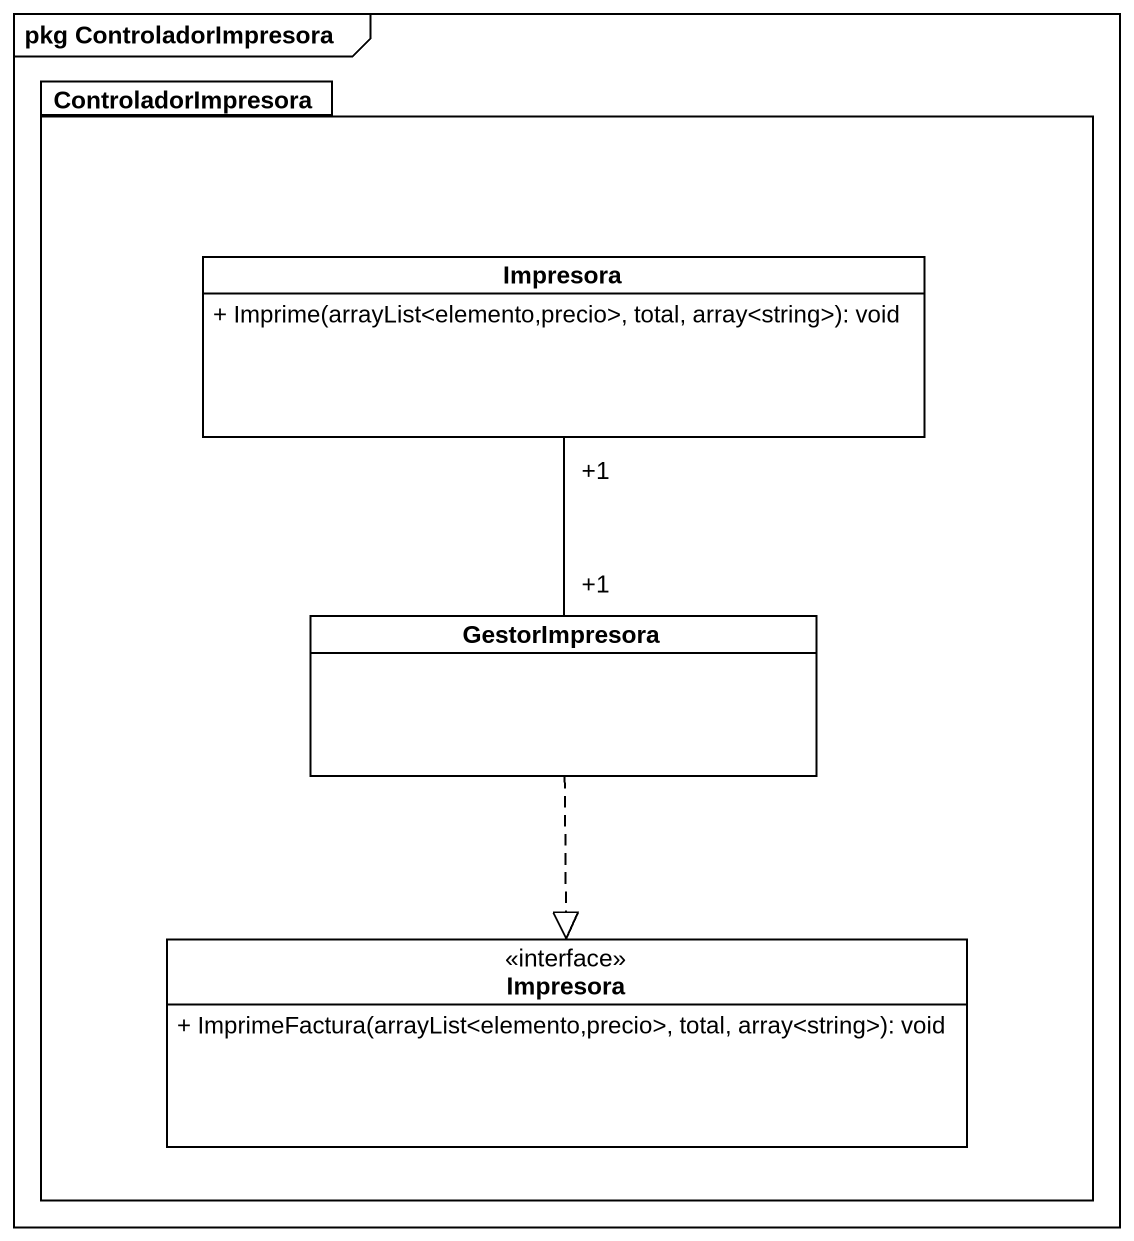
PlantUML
@startuml
mainframe pkg ControladorImpresora
hide circle
hide empty members
skinparam classAttributeIconSize 0
package ControladorImpresora {
  class Impresora {
    + Imprime(arrayList<elemento,precio>, total, array<string>): void
  }
  class GestorImpresora
  class "Impresora" as Impresora_2 <<interface>> {
    + ImprimeFactura(arrayList<elemento,precio>, total, array<string>): void
  }
}
Impresora "+1" -- "+1" GestorImpresora
GestorImpresora ..|> Impresora_2
@enduml
